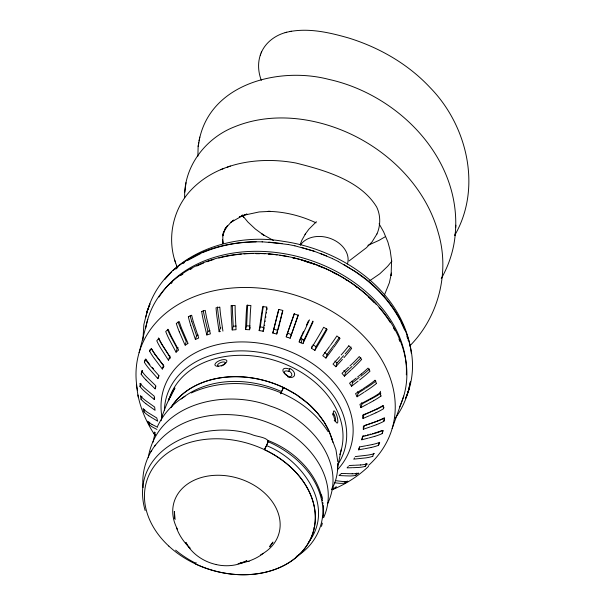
<?xml version="1.0" encoding="UTF-8"?>
<svg xmlns="http://www.w3.org/2000/svg" width="605" height="605" viewBox="0 0 605 605"><rect width="100%" height="100%" fill="white"/><g stroke="black" fill="none" stroke-linecap="round" stroke-linejoin="round"><path stroke-width="0.91" d="M337.794 463.407C338.013 472.202 336.244 481.149 331.979 488.893M140.02 386.55A58.791 37.608 1.7 0 0 144.966 391.7L154.222 399.459L154.313 396.267L145.034 388.516A58.791 37.608 1.7 0 1 140.11 383.351M370.283 426.88L363.31 429.27L363.401 426.071L370.373 423.689M383.903 421.209L383.993 418.1A58.791 37.608 1.7 0 1 376.454 421.496L371.198 423.409M184.661 197.737C183.686 166.481 205.662 138.144 234.143 126.982C271.532 111.532 314.797 117.211 350.719 134.03C391.669 153.33 426.412 188.926 438.421 233.273C449.908 272.454 438.564 316.975 409.774 345.909M140.148 383.434L140.057 386.534L140.965 383.578M246.265 329.604L245.509 329.566L246.197 314.524A58.791 12.697 -87.7 0 1 246.84 305.298L250.901 305.464A58.791 12.697 -87.7 0 0 250.258 314.691L249.562 329.725L246.772 329.627M245.509 329.566L246.643 325.868L247.332 310.826A58.791 12.697 -87.7 0 1 247.702 305.033M287.693 376.219L287.753 375.758L287.428 376.015M323.584 515.868L323.554 505.44M441.257 278.595C449.197 264.612 454.242 248.912 455.338 232.842M455.678 227.677C458.439 155.258 396.434 94.183 328.674 79.353C279.245 66.459 209.761 83.535 199.098 140.935M455.179 235.353L455.83 225.204M199.756 137.108L198.145 146.455L197.873 156.211M186.007 182.657L184.812 192.065M322.752 517.736L322.979 516.057M265.247 321.421L265.315 320.96M264.65 325.619L264.71 325.15M260.082 330.738L259.159 330.602L261.307 315.697A58.791 7.857 -81.9 0 1 262.767 306.538L266.729 307.113M263.137 331.169L265.391 316.271A58.791 7.857 -81.9 0 1 266.843 307.121M265.845 317.232L265.913 316.763M148.255 457.69C156.982 402.99 225.763 388.516 270.359 406.129C308.981 418.153 347.504 462.054 327.607 503.662M153.027 442.164L155.198 432.371M266.457 313.042L266.525 312.573M198.145 146.455L198.803 142.644M341.318 449.296L337.401 468.278M146.009 379.97L155.16 388.849L155.787 385.763L146.629 376.885A58.791 38.312 11.4 0 1 141.782 371.084M368.332 438.096L361.835 439.774L362.463 436.689L368.959 435.003M361.835 439.774L363.015 435.887M141.827 371.077L141.199 374.17L142.334 370.472M145.79 317.202L146.176 315.417M376.953 233.953C380.674 225.521 380.696 215.44 376.711 207.091C360.436 180.252 324.446 170.202 295.875 163.017C259.424 156.271 217.324 162.216 190.855 190.227C172.864 209.262 166.821 238.279 175.624 262.91M146.44 314.471C160.605 256.543 228.811 231.617 282.913 241.282C341.591 249.426 403.399 290.816 411.324 353.32M161.096 420.747L162.216 415.771L166.186 405.418L172.054 392.373L174.943 388.009L170.693 396.555M146.365 314.524L147.249 310.864L143.861 324.62L142.924 339.987M278.655 327.592L278.202 329.423M278.769 327.139L279.215 325.309M279.442 324.393L279.782 323.017M280.002 322.11L280.455 320.279M274.315 333.423L272.81 333.045L276.417 318.419A58.791 2.881 -76.2 0 1 278.686 309.42L282.716 310.418A58.791 2.881 -76.2 0 0 280.448 319.41L276.591 333.975M280.569 319.818L281.023 317.996M281.136 317.534L281.582 315.712M139.097 352.707L147.771 319.311M321.482 526.403L322.382 523.113M196.126 562.627A6.216 0.756 -64.8 0 1 195.407 563.898A87.037 65.885 17.1 0 0 308.043 543.6A87.037 65.885 17.1 0 0 264.377 449.628C265.565 447.632 266.563 445.53 267.433 443.374C267.743 442.558 268.053 441.733 268.249 440.879C265.224 436.757 256.051 436.666 251.264 434.322C201.904 418.168 127.617 449.016 145.147 510.56M289.772 368.884L288.782 371.236M264.385 449.613C265.111 448.184 269.664 440.206 267.682 440.516M145.321 359.325L144.406 362.289L145.555 359.347M150.085 349.607L149.632 351.089L151.273 348.359A58.791 37.752 31.1 0 0 155.651 355.316M141.918 396.214L141.003 399.171L140.564 395.927M144.701 409.638L144.02 411.861L143.052 408.625A58.791 34.288 -16.6 0 0 147.786 412.497L156.725 417.942L157.693 421.178L153.451 418.66M144.368 362.289A58.791 38.357 21.3 0 0 149.064 368.679L157.875 378.647L158.782 375.69M155.16 388.849L155.84 386.633M149.594 351.089A58.791 37.752 31.1 0 0 154.003 358.047L162.314 369.027L163.66 364.996M154.222 399.459L154.676 397.984M158.888 338.286L156.771 340.766A58.791 36.497 40.6 0 0 160.771 348.246L168.409 360.164L169.945 356.005M149.737 422.169L149.057 424.385L147.582 421.216A58.791 31.74 -24.9 0 0 152.067 424.445M176.047 352.193L178.604 350.015L171.79 337.265A58.791 34.614 49.5 0 1 168.243 329.309L165.717 331.495A58.791 34.614 49.5 0 0 169.249 339.443L176.047 352.193L177.182 348.488L178.142 347.686M154.525 432L154.063 433.483L155.16 435.214M188.367 316.725L191.664 315.243A58.791 29.123 65.7 0 0 194.016 323.925L198.712 337.998L195.415 339.481L196.557 335.783L191.853 321.709M201.692 311.484L205.269 310.395A58.791 25.607 73 0 0 206.94 319.334L210.396 333.862L206.819 334.958L207.961 331.253L204.482 316.725A58.791 25.607 73 0 1 203.257 310.554M219.229 331.744L220.25 328.061L218.102 313.209A58.791 21.651 79.8 0 1 217.399 306.916M232.328 329.944L233.22 326.254L232.464 311.235A58.791 17.318 86.2 0 1 232.32 305.449M249.562 329.725L250.243 327.509M259.159 330.602L260.301 326.904L262.449 311.991A58.791 7.857 -81.9 0 1 263.341 306.251M263.236 331.185L264.151 328.22M272.81 333.045L277.551 314.713A58.791 2.881 -76.2 0 1 278.829 309.631M276.84 334.036L277.725 330.277M286.952 337.114L286.218 336.849L289.243 327.819M289.152 337.892L290.135 338.233L296.306 320.332A58.791 2.148 -70.5 0 0 298.235 314.85M301.842 343.224L299.157 341.946L300.072 338.989M301.025 342.838L302.16 339.14L300.413 338.301M312.861 321.089A58.791 7.131 -64.8 0 1 310.433 326.375L304.028 340.01L302.893 343.708L309.299 330.073A58.791 7.131 -64.8 0 0 313.133 321.633L313.004 321.58M311.409 348.261L319.115 335.321A58.791 12.002 -58.9 0 0 323.667 327.267L327.139 329.37A58.791 12.002 -58.9 0 1 322.594 337.424L314.895 350.363L311.409 348.261L312.089 346.045M314.895 350.363L316.029 346.665L323.736 333.726A58.791 12.002 -58.9 0 0 326.624 328.689M329.453 346.597L322.76 355.679L325.936 358.084L327.078 354.386L333.771 345.296M339.587 356.731L333.015 364.074L335.835 366.743L336.97 363.045L343.542 355.695M348.51 367.258L341.999 373.308L344.411 376.197L345.546 372.491L352.057 366.441M356.171 378.08L349.561 383.207L351.52 386.262L352.662 382.564L359.272 377.437M362.531 389.128L355.574 393.621L357.048 396.789L358.183 393.091L365.148 388.599M331.797 489.49A58.791 29.123 65.7 0 0 332.402 489.437L332.841 487.917M336.138 486.428L335.677 487.91L332.387 489.392M367.704 403.966L360.89 407.589L362.032 403.89L361.669 402.688M369.526 415.65L362.992 418.478L364.044 414.175M345.243 481.572L344.789 483.047L347.656 481.262M363.31 429.27L364.444 425.565L366.078 424.997M364.543 448.759L358.599 449.825L359.514 446.861M380.991 396.01L380.031 392.781L380.484 391.299M356.458 473.102L355.778 475.326L358.334 473.148M366.07 463.392L365.155 466.349L367.28 463.876A58.791 36.497 40.6 0 1 360.648 464.95M375.985 412.746A58.791 36.262 -7.7 0 0 383.517 408.73L383.941 407.233M372.771 456.283L373.686 453.319M384.583 419.076L383.895 421.299A58.791 37.608 1.7 0 1 376.363 424.687M379.411 442.331L378.496 445.288L379.645 442.353M383.139 430.601L382.224 433.558L382.852 430.473A58.791 38.312 11.4 0 1 375.387 433.233L369.776 434.798M260.664 54.147C257.488 62.542 258.131 72.048 261.322 80.336M289.561 326.934L292.389 318.948A58.791 2.148 -70.5 0 0 294.317 313.458M286.218 336.849L291.255 322.647A58.791 2.148 -70.5 0 0 294.317 313.889M290.135 338.233L295.164 324.038A58.791 2.148 -70.5 0 0 298.235 315.273L294.317 313.897M392.146 428.552L403.754 396.025M280.569 393.81L283.488 387.518L296.344 394.657L309.314 404.609L317.534 413.102L324.28 422.282L328.659 430.306L332.327 440.221M300.224 244.511L301.85 240.223L305.517 233.764M405.773 397.961C426.676 350.522 395.927 297.176 355.316 271.569M280.667 393.552L283.488 387.518M405.781 397.977L408.942 389.295C406.023 399.595 401.735 409.6 395.194 418.146M157.875 378.647L159.017 375.713L150.184 365.753A58.791 38.357 21.3 0 1 145.518 359.355M358.599 449.825L359.748 446.891L365.685 445.825M323.637 517.676C340.668 479.084 307.975 438.413 272.938 424.581C234.513 407.566 181.462 410.689 154.532 446.354M261.171 52.892C265.497 42.282 275.774 34.863 286.717 32.246M260.256 55.176L261.579 51.864M169.536 397.803L168.939 399.3L169.861 397.931M376.983 233.893L372.067 241.864L366.365 247.778L349.055 260.959M306.508 325.044L306.705 324.613M300.299 338.248L300.496 337.824M300.897 336.97L301.101 336.546M299.157 341.946L305.563 328.318A58.791 7.131 -64.8 0 0 309.397 319.871L309.503 319.932M301.502 335.692L301.698 335.268M302.099 334.414L302.5 333.559M302.704 333.136L303.105 332.289M303.309 331.858L303.506 331.434M384.409 295.051L389.37 282.769L391.45 273.074L391.102 275.577L391.586 260.475L390.149 250.288L387.888 242.023L383.646 231.912L379.078 223.767M157.512 426.404C163.342 413.865 173.09 403.323 184.994 396.313M155.349 445.136C146.107 457.123 141.593 472.528 143.067 487.6M454.726 235.33C482.223 187.837 467.242 125.492 430.102 87.589C408.118 64.032 379.35 47.523 348.714 38.017C328.311 32.163 306.175 27.127 285.137 32.617M355.256 456.594L367.424 455.172A58.791 37.752 31.1 0 0 374.45 453.584M170.565 396.767L170.081 397.576M354.477 457.879L354.167 458.393M162.314 369.027L163.963 366.305L155.629 355.324M353.706 459.15L365.783 457.902A58.791 37.752 31.1 0 0 372.801 456.314M150.925 451.753L151.757 450.513M269.769 546.905L272.984 542.072L269.717 546.277M330.837 344.699L331.661 343.549A58.791 16.66 -52.9 0 0 336.879 335.941L340.048 338.354A58.791 16.66 -52.9 0 1 334.83 345.954L334.013 347.104M335.155 343.398L335.979 342.256A58.791 16.66 -52.9 0 0 339.292 337.507M305.011 234.468L308.883 229.189L316.377 221.695M330.012 345.833L330.285 345.455M334.323 344.54L334.603 344.162M333.189 348.238L333.461 347.86M325.936 358.084L332.637 349.002M391.919 261.133L387.555 266.412L379.796 273.8L369.708 280.743M308.278 542.791C336.123 506.506 302.371 459.755 266.48 445.598M164.817 279.442L171.729 271.69M349.077 465.532L354.598 465.23M169.733 358.621L170.527 357.684L162.874 345.773A58.791 36.497 40.6 0 1 158.858 338.286M348.283 466.47L347.883 466.931M168.939 359.551L168.409 360.164M347.353 467.544L347.096 467.846L352.481 467.703M341.144 354.976L342.99 352.859A58.791 21.039 -46.5 0 0 348.813 345.757M345.1 353.94L346.945 351.83A58.791 21.039 -46.5 0 0 351.006 346.967M343.965 357.646L345.81 355.528A58.791 21.039 -46.5 0 0 351.634 348.427L348.881 345.841M335.835 366.743L342.407 359.4M267.773 440.417C292.313 449.666 315.22 470.645 321.784 497.166M344.411 376.197L350.915 370.147M349.879 365.98L352.919 363.083A58.791 25.055 -39.8 0 0 359.264 356.542L361.654 359.423A58.791 25.055 -39.8 0 1 355.316 365.964L351.603 369.504M353.426 365.163L356.466 362.274A58.791 25.055 -39.8 0 0 360.89 357.805M368.558 466.372C358.024 476.385 345.515 484.333 332.047 489.785M341.417 473.481L346.234 473.579M341.091 473.76L339.019 475.522L343.67 475.757M173.053 270.495C197.381 249.199 230.732 240.805 262.532 241.879M175.768 269.149L177.825 267.425M361.261 374.056L357.638 376.938M181.16 398.982C209.217 376.575 249.873 377.346 281.454 391.564M351.52 386.262L358.13 381.135M360.739 376.295L364.361 373.414A58.791 28.639 -32.6 0 0 369.511 368.982M359.597 380L363.219 377.112A58.791 28.639 -32.6 0 0 370.01 371.168L368.022 368.105A58.791 28.639 -32.6 0 1 361.253 374.049M263.198 553.446C255.976 559.111 247.097 562.272 238.098 563.663L241.161 562.968M182.869 263.599L184.404 262.585M357.048 396.789L364.006 392.297M385.393 236.646L378.995 240.382L367.893 245.365M363.31 388.629L367.893 385.582A58.791 31.74 -24.9 0 0 375.017 380.265M365.919 388.1L370.502 385.06A58.791 31.74 -24.9 0 0 375.917 381.105M364.785 391.798L369.368 388.758A58.791 31.74 -24.9 0 0 376.491 383.434M296.208 556.555C315.908 545.271 327.252 520.935 321.285 498.717C314.797 472.127 292.404 452.253 268.045 441.658M187.716 343.625L185.387 345.084M176.395 323.38L179.261 321.588A58.791 32.148 57.9 0 0 182.241 329.937L188.049 343.413M187.459 260.551L201.019 253.374M373.648 400.707L368.505 403.535M362.032 403.89L368.838 400.26M369.64 399.837L374.79 397.009A58.791 34.288 -16.6 0 0 380.84 393.25M377.134 409.056L372.703 411.067M376 412.761L370.343 415.295M198.198 335.049L196.557 335.783M364.127 414.78L371.893 411.415M369.905 412.05L375.561 409.517A58.791 36.262 -7.7 0 0 383.071 405.486L383.487 408.708M369.088 412.406L362.554 415.234L362.992 418.478M191.263 392.963C238.052 371.372 300.125 388.047 328.137 431.728M202.509 252.693C219.396 245.456 237.78 242.106 256.096 241.834M377.512 421.004L371.833 423.039M376.378 424.702L371.107 426.601M220.53 169.718L223.797 168.493M227.215 167.23L230.354 166.057M366.486 424.854L367.719 424.43M368.127 424.294L371.425 423.182M240.2 563.263L246.9 560.752C237.576 565.751 226.512 566.961 216.242 564.556M209.965 330.655L207.961 331.253M374.775 436.341L369.148 437.891M375.123 432.877L374.329 433.104M362.977 436.076L363.779 435.857M373.119 433.437L372.317 433.656M364.996 435.539L365.806 435.328M370.691 434.08L369.882 434.292M367.439 434.912L368.248 434.708M289.84 31.543L291.308 31.203M372.37 444.531L366.486 445.681M371.22 447.473L365.337 448.615M219.486 307.181L218.292 307.401M220.417 331.54L219.94 331.623M220.961 327.94L220.485 328.023M216.749 307.673L216.038 307.794A58.791 21.651 79.8 0 0 216.976 316.914L219.108 331.767M360.656 464.973L355.316 465.215M236.184 326.065L233.22 326.254M232.819 329.914L236.041 329.695L235.292 314.668A58.791 17.318 86.2 0 1 235.133 305.449L231.178 305.722M353.199 467.688L358.538 467.453A58.791 36.497 40.6 0 0 365.178 466.387M352.178 473.783L346.899 473.617M262.071 241.796L281.998 243.528M250.19 326.012L246.643 325.868M344.343 475.795L349.622 475.961A58.791 34.614 49.5 0 0 355.793 475.364M268.801 242.098L288.487 244.579M264.082 327.441L262.6 327.237M263.092 331.162L262.381 331.071M334.399 482.76L339.186 483.282A58.791 32.148 57.9 0 0 344.805 483.092M261.92 331.003L260.543 330.806M335.533 480.657L342.135 481.436A58.791 32.148 57.9 0 0 347.754 481.24M262.139 327.176L260.763 326.972M288.396 244.511L294.96 245.872M294.9 245.819L314.124 251.188M277.219 330.156L274.451 329.468M276.084 333.854L274.821 333.552M216.424 564.609C203.772 561.841 191.966 554.044 185.826 542.451L187.792 545.408M301.396 247.422L314.086 251.219L326.541 255.945M291.27 334.535L290.294 334.194M289.803 334.02L288.577 333.589M288.661 337.726L287.443 337.287M288.086 333.416L287.36 333.143M320.31 253.472L332.584 258.653M316.037 222.829C301.01 215.751 284.531 211.614 267.894 211.364L270.359 211.379L259.197 211.939L243.898 215.229L247.029 214.057L239.277 216.945L242.552 215.72L230.823 222.345L233.81 220.061L230.611 222.708L225.234 228.614L227.563 225.597L223.691 232.131L225.158 228.788L222.799 235.844L223.457 232.237L222.852 235.935L222.799 243.528L222.564 239.746L223.124 243.656M304.028 340.01L302.16 339.14M273.422 240.457L261.935 234.014L263.924 235.307L255.333 229.008L247.921 222.065L242.371 215.357M157.618 427.289L152.044 424.468M156.929 429.421L153.519 427.637A58.791 31.74 -24.9 0 1 149.019 424.415M332.447 258.645L338.498 261.579M338.331 261.557L355.528 271.705M316.029 346.665L312.982 344.827M152.876 418.327L148.724 415.748M344.071 264.672L355.059 271.494L365.322 279.049M327.078 354.386L324.492 352.443M145.85 403.709L155.069 410.303L154.63 407.059L145.412 400.465A58.791 36.262 -7.7 0 1 140.526 395.942M366.017 279.623C379.759 290.74 391.647 304.323 399.981 319.969M336.97 363.045L334.898 361.094M153.436 368.74L152.324 367.5M188.941 546.912L190.083 548.243C184.101 542.375 179.065 535.402 176.357 527.416M345.546 372.491L343.89 370.517M163.456 365.329L155.122 354.349M242.287 215.267L243.724 217.203L242.25 214.949M155.152 435.555C146.924 423.311 140.761 409.456 137.925 394.959M352.662 382.564L351.8 381.241M169.544 356.458L161.89 344.548A58.791 36.497 40.6 0 1 158.321 338.006M177.182 348.488L170.368 335.745A58.791 34.614 49.5 0 1 167.419 329.286M400.812 321.641L404.685 330.08M376.469 383.426L374.994 380.25M358.183 393.091L357.54 391.715M331.396 437.634L335.964 449.742L337.809 461.933M180.411 328.084L186.242 341.56L185.1 345.258L179.277 331.79M174.406 259.303L177.061 267.115M176.441 265.285L177.038 267.039M195.415 339.481L190.711 325.414M406.847 336.062L407.641 338.641M360.89 407.589L359.93 404.352L372.68 397.47A58.791 34.288 -16.6 0 0 380.053 392.796M408.004 339.768L408.171 340.358M321.497 494.89L322.404 498.407M206.819 334.958L203.348 320.423A58.791 25.607 73 0 1 201.669 311.477M322.17 498.898L322.495 500.63M175.117 519.468L174.353 511.406L174.414 518.326M136.352 384.901L138.303 397.364M222.912 331.079L220.764 316.226A58.791 21.651 79.8 0 1 219.827 307.098M322.767 502.362L322.987 504.086M232.078 329.959L231.329 314.933A58.791 17.318 86.2 0 1 231.163 305.714M195.778 563.278A87.249 66.489 21 0 1 175.609 550.142M249.154 561.508A87.196 65.786 21.1 0 1 247.77 561.485M314.676 526.471A87.203 64.017 19.6 0 1 314.063 527.9M171.018 407.543A87.037 65.869 17.1 0 1 283.48 387.533M171.253 407.135A87.059 65.9 17.1 0 1 259.061 379.229A87.059 65.9 17.1 0 1 332.879 442.338M159.009 297.047A132.17 100.052 17.1 0 1 307.189 259.227A132.17 100.052 17.1 0 1 406.326 374.828M255.892 253.684A132.17 100.052 17.1 0 1 259.553 253.729M268.779 254.213A132.17 100.052 17.1 0 1 270.624 254.372M292.805 257.911A132.17 100.052 17.1 0 1 295.558 258.562M301.933 260.248A132.17 100.052 17.1 0 1 315.371 264.672M318.011 265.686A132.17 100.052 17.1 0 1 323.229 267.841M332.561 272.205A132.17 100.052 17.1 0 1 336.69 274.368M345.493 279.487A132.17 100.052 17.1 0 1 347.051 280.47M355.347 286.15A132.17 100.052 17.1 0 1 356.806 287.231M368.498 296.964A132.17 100.052 17.1 0 1 374.14 302.485M170.958 283.654A132.434 100.248 17.1 0 1 172.191 282.505M180.789 275.502A132.434 100.248 17.1 0 1 182.922 274.012M190.401 269.369A132.434 100.248 17.1 0 1 191.966 268.507M196.784 266.049A132.434 100.248 17.1 0 1 203.477 263.099M206.933 261.761A132.434 100.248 17.1 0 1 213.875 259.439M218.821 258.048A132.434 100.248 17.1 0 1 241.342 254.13M244.034 253.903A132.434 100.248 17.1 0 1 253.102 253.495M255.847 253.48A132.434 100.248 17.1 0 1 265.058 253.752M268.764 254.009A132.434 100.248 17.1 0 1 277.113 254.894M279.896 255.287A132.434 100.248 17.1 0 1 288.23 256.732M292.835 257.715A132.434 100.248 17.1 0 1 376.136 304.27M379.032 307.476A132.434 100.248 17.1 0 1 390.248 322.457M393.515 327.925A132.434 100.248 17.1 0 1 394.8 330.292M398.937 339.102A132.434 100.248 17.1 0 1 399.913 341.538M168.621 400.797A89.759 67.942 17.1 0 1 275.608 360.678A89.759 67.942 17.1 0 1 339.753 454.62M177.462 529.246A54.745 41.442 17.1 0 1 200.089 477.92A54.745 41.442 17.1 0 1 270.715 499.609A54.745 41.442 17.1 0 1 260.679 554.8M164.386 410.424A92.898 70.324 17.1 0 1 276.417 356.269A92.898 70.324 17.1 0 1 338.044 464.179M162.004 417.352A97.897 74.105 17.1 0 1 277.975 347.278A97.897 74.105 17.1 0 1 337.325 469.896M137.562 390.467A132.094 99.991 17.1 0 1 297.562 295.86A132.094 99.991 17.1 0 1 368.536 465.404M145.737 328.114A133.614 101.148 17.1 0 1 305.986 261.141A133.614 101.148 17.1 0 1 399.587 407.006M305.517 261.436A130.982 99.152 17.1 0 1 309.964 262.88M218.322 366.199A4.129 1.732 -20.7 0 1 219.812 362.962A4.129 1.732 -20.7 0 1 225.257 362.629A4.129 1.732 -20.7 0 1 221.241 366.017M287.504 375.75A4.122 2.148 29.6 0 1 284.456 371.878A4.122 2.148 29.6 0 1 288.706 371.538M288.857 370.986A4.122 2.707 31.2 0 1 291.784 375.244A4.122 2.707 31.2 0 1 287.541 376.386M287.798 375.811A6.353 3.29 29.6 0 1 282.936 369.784A6.353 3.29 29.6 0 1 289.629 369.345M289.878 368.475A6.353 4.182 31.3 0 1 294.544 375.229A6.353 4.182 31.3 0 1 287.549 376.688M333.052 413.313A4.129 1.028 74.6 0 1 335.488 418.509A4.129 1.028 74.6 0 1 334.24 420.309M332.705 415.022A4.129 1.028 74.6 0 1 332.742 413.85M358.357 473.186A58.791 34.614 49.5 0 1 352.171 473.753M335.692 487.955A58.791 29.123 65.7 0 1 331.979 487.955M155.213 434.413A58.791 28.639 -32.6 0 1 154.033 433.505M148.747 415.733A58.791 34.288 -16.6 0 1 143.982 411.884M145.873 403.694A58.791 36.262 -7.7 0 1 140.965 399.187M146.032 379.963A58.791 38.312 11.4 0 1 141.162 374.177M142.568 370.85A58.791 38.312 11.4 0 1 142.296 370.479M149.874 364.588A58.791 38.357 21.3 0 1 145.767 358.999M155.145 354.349A58.791 37.752 31.1 0 1 151.469 348.707M179.292 331.79A58.791 32.148 57.9 0 1 176.282 323.433M180.434 328.084A58.791 32.148 57.9 0 1 178.089 321.815M190.726 325.414A58.791 29.123 65.7 0 1 188.344 316.725M191.868 321.709A58.791 29.123 65.7 0 1 190.136 315.727M266.964 309.692A58.791 7.857 -81.9 0 1 267.145 308.542M281.726 315.144A58.791 2.881 -76.2 0 1 282.86 310.63M308.406 320.907A58.791 7.131 -64.8 0 1 306.947 324.083M381.021 396.025A58.791 34.288 -16.6 0 1 373.633 400.699M383.305 405.834A58.791 36.262 -7.7 0 1 377.119 409.041M384.614 417.851A58.791 37.608 1.7 0 1 377.497 420.989M382.05 430.465A58.791 38.312 11.4 0 1 375.902 432.62M382.254 433.588A58.791 38.312 11.4 0 1 374.76 436.326M378.526 445.318A58.791 38.357 21.3 0 1 371.205 447.45M379.668 442.384A58.791 38.357 21.3 0 1 372.355 444.516M300.314 245.259A25.546 19.337 17.1 0 1 331.26 238.801A25.546 19.337 17.1 0 1 347.444 263.977M410.379 381.944L408.156 391.851L410.379 381.944M147.673 309.889L146.463 313.428L149.949 303.891L147.673 309.889M168.825 546.111A87.059 65.9 17.1 0 0 312.172 535.1A87.059 65.9 17.1 0 0 208.687 439.064A87.059 65.9 17.1 0 0 168.825 546.111M218.692 366.199A6.36 2.654 -20.6 0 0 226.86 360.693A6.36 2.654 -20.6 0 0 217.15 361.858A6.36 2.654 -20.6 0 0 218.692 366.199M333.4 414.191A6.36 1.573 74.6 0 0 337.235 423.107A6.36 1.573 74.6 0 0 336.07 413.623A6.36 1.573 74.6 0 0 333.4 414.191"/></g></svg>
